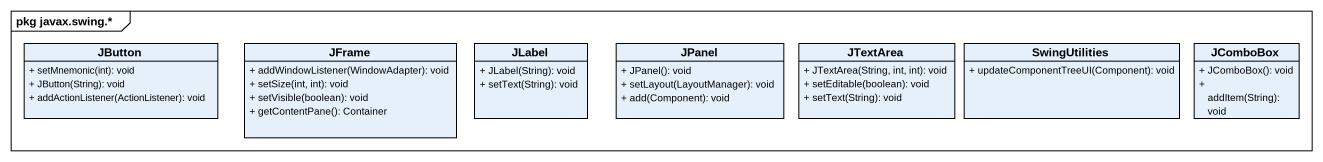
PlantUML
@startuml
mainframe pkg javax.swing.*
hide circle
hide empty members
skinparam classAttributeIconSize 0
class JButton {
  + setMnemonic(int): void
  + JButton(String): void
  + addActionListener(ActionListener): void
}
class JFrame {
  + addWindowListener(WindowAdapter): void
  + setSize(int, int): void
  + setVisible(boolean): void
  + getContentPane(): Container
}
class JLabel {
  + JLabel(String): void
  + setText(String): void
}
class JPanel {
  + JPanel(): void
  + setLayout(LayoutManager): void
  + add(Component): void
}
class JTextArea {
  + JTextArea(String, int, int): void
  + setEditable(boolean): void
  + setText(String): void
}
class SwingUtilities {
  + updateComponentTreeUI(Component): void
}
class JComboBox {
  + JComboBox(): void
  + addItem(String): void
}
@enduml
